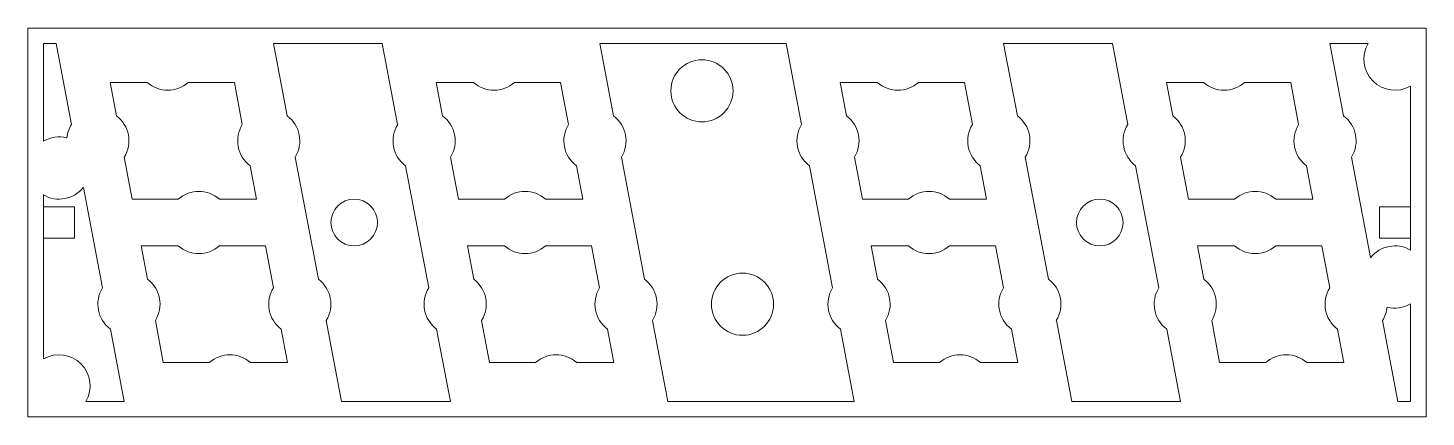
# Model space of a CAD drawing. Header units: millimetres. Extents: x 0 to 90, y 0 to 25.
import ezdxf

# ---------------------------------------------------------------- set-up
doc = ezdxf.new("R2010")
doc.units = ezdxf.units.MM

msp = doc.modelspace()

# ---------------------------------------------------------------- linework, layer by layer
at = {"color": 7, "linetype": 'Continuous', "lineweight": 15}
for p, q in [((0, 25), (0, 0)), ((90, 25), (0, 25)), ((90, 0), (90, 25)), ((1.81, 24), (1, 24)), ((1, 24), (1, 17.732)), ((2.799, 18.803), (1.81, 24)), ((22.81, 24), (15.81, 24)), ((15.81, 24), (16.694, 19.354)), ((23.799, 18.803), (22.81, 24)), ((48.81, 24), (36.81, 24)), ((36.81, 24), (37.694, 19.354)), ((49.799, 18.803), (48.81, 24)), ((69.81, 24), (62.81, 24)), ((62.81, 24), (63.694, 19.354)), ((70.799, 18.803), (69.81, 24)), ((86.268, 24), (83.81, 24)), ((83.81, 24), (84.694, 19.354)), ((7.677, 21.5), (5.286, 21.5)), ((5.286, 21.5), (5.694, 19.354)), ((13.286, 21.5), (10.323, 21.5)), ((13.799, 18.803), (13.286, 21.5)), ((28.677, 21.5), (26.286, 21.5)), ((26.286, 21.5), (26.694, 19.354)), ((34.286, 21.5), (31.323, 21.5)), ((34.799, 18.803), (34.286, 21.5)), ((54.677, 21.5), (52.286, 21.5)), ((52.286, 21.5), (52.694, 19.354)), ((60.286, 21.5), (57.323, 21.5)), ((60.799, 18.803), (60.286, 21.5)), ((75.677, 21.5), (73.286, 21.5)), ((73.286, 21.5), (73.694, 19.354)), ((81.286, 21.5), (78.323, 21.5)), ((81.799, 18.803), (81.286, 21.5)), ((89, 13.5), (89, 21.268)), ((6.201, 16.697), (6.714, 14)), ((17.201, 16.697), (18.694, 8.854)), ((27.201, 16.697), (27.714, 14)), ((38.201, 16.697), (39.694, 8.854)), ((53.201, 16.697), (53.714, 14)), ((64.201, 16.697), (65.694, 8.854)), ((74.201, 16.697), (74.714, 14)), ((85.201, 16.697), (86.431, 10.24)), ((14.714, 14), (14.306, 16.146)), ((25.799, 8.303), (24.306, 16.146)), ((35.714, 14), (35.306, 16.146)), ((51.799, 8.303), (50.306, 16.146)), ((61.714, 14), (61.306, 16.146)), ((72.799, 8.303), (71.306, 16.146)), ((82.714, 14), (82.306, 16.146)), ((4.799, 8.303), (3.569, 14.76)), ((1, 14.268), (1, 13.5)), ((6.714, 14), (9.677, 14)), ((12.323, 14), (14.714, 14)), ((27.714, 14), (30.677, 14)), ((33.323, 14), (35.714, 14)), ((53.714, 14), (56.677, 14)), ((59.323, 14), (61.714, 14)), ((74.714, 14), (77.677, 14)), ((80.323, 14), (82.714, 14)), ((1, 13.5), (1, 11.5)), ((3, 13.5), (1, 13.5)), ((3, 11.5), (3, 13.5)), ((87, 13.5), (87, 11.5)), ((89, 13.5), (87, 13.5)), ((89, 11.5), (89, 13.5)), ((1, 11.5), (3, 11.5)), ((1, 11.5), (1, 3.732)), ((9.677, 11), (7.286, 11)), ((7.286, 11), (7.694, 8.854)), ((15.286, 11), (12.323, 11)), ((15.799, 8.303), (15.286, 11)), ((30.677, 11), (28.286, 11)), ((28.286, 11), (28.694, 8.854)), ((36.286, 11), (33.323, 11)), ((36.799, 8.303), (36.286, 11)), ((56.677, 11), (54.286, 11)), ((54.286, 11), (54.694, 8.854)), ((62.286, 11), (59.323, 11)), ((62.799, 8.303), (62.286, 11)), ((77.677, 11), (75.286, 11)), ((75.286, 11), (75.694, 8.854)), ((83.286, 11), (80.323, 11)), ((83.799, 8.303), (83.286, 11)), ((87, 11.5), (89, 11.5)), ((89, 10.732), (89, 11.5)), ((89, 1), (89, 7.268)), ((6.19, 1), (5.306, 5.646)), ((8.201, 6.197), (8.714, 3.5)), ((16.714, 3.5), (16.306, 5.646)), ((19.201, 6.197), (20.19, 1)), ((27.19, 1), (26.306, 5.646)), ((29.201, 6.197), (29.714, 3.5)), ((37.714, 3.5), (37.306, 5.646)), ((40.201, 6.197), (41.19, 1)), ((53.19, 1), (52.306, 5.646)), ((55.201, 6.197), (55.714, 3.5)), ((63.714, 3.5), (63.306, 5.646)), ((66.201, 6.197), (67.19, 1)), ((74.19, 1), (73.306, 5.646)), ((76.201, 6.197), (76.714, 3.5)), ((84.714, 3.5), (84.306, 5.646)), ((87.201, 6.197), (88.19, 1)), ((8.714, 3.5), (11.677, 3.5)), ((14.323, 3.5), (16.714, 3.5)), ((29.714, 3.5), (32.677, 3.5)), ((35.323, 3.5), (37.714, 3.5)), ((55.714, 3.5), (58.677, 3.5)), ((61.323, 3.5), (63.714, 3.5)), ((76.714, 3.5), (79.677, 3.5)), ((82.323, 3.5), (84.714, 3.5)), ((3.732, 1), (6.19, 1)), ((20.19, 1), (27.19, 1)), ((41.19, 1), (53.19, 1)), ((67.19, 1), (74.19, 1)), ((88.19, 1), (89, 1)), ((0, 0), (90, 0))]:
    msp.add_line(p, q, dxfattribs=at)
for centre, radius in [((43.388, 20.963), 2), ((21, 12.5), 1.5), ((69, 12.5), 1.5), ((46, 7.25), 2)]:
    msp.add_circle(centre, radius, dxfattribs=at)
for centre, start, end in [((88, 23), 150, 300), ((9, 23), 228.59038, 311.40962), ((30, 23), 228.59038, 311.40962), ((56, 23), 228.59038, 311.40962), ((77, 23), 228.59038, 311.40962), ((4.5, 17.75), 328.23993, 53.32867), ((15.5, 17.75), 328.23993, 53.32867), ((25.5, 17.75), 328.23993, 53.32867), ((36.5, 17.75), 328.23993, 53.32867), ((51.5, 17.75), 328.23993, 53.32867), ((62.5, 17.75), 328.23993, 53.32867), ((72.5, 17.75), 328.23993, 53.32867), ((83.5, 17.75), 328.23993, 53.32867), ((4.5, 17.75), 148.23993, 174.71341), ((15.5, 17.75), 148.23993, 233.32867), ((25.5, 17.75), 148.23993, 233.32867), ((36.5, 17.75), 148.23993, 233.32867), ((51.5, 17.75), 148.23993, 233.32867), ((62.5, 17.75), 148.23993, 233.32867), ((72.5, 17.75), 148.23993, 233.32867), ((83.5, 17.75), 148.23993, 233.32867), ((2, 16), 75.27063, 120), ((2, 16), 240, 321.69579), ((11, 12.5), 48.59038, 131.40962), ((32, 12.5), 48.59038, 131.40962), ((58, 12.5), 48.59038, 131.40962), ((79, 12.5), 48.59038, 131.40962), ((11, 12.5), 228.59038, 311.40962), ((32, 12.5), 228.59038, 311.40962), ((58, 12.5), 228.59038, 311.40962), ((79, 12.5), 228.59038, 311.40962), ((88, 9), 60, 141.69579), ((6.5, 7.25), 148.23993, 233.32867), ((6.5, 7.25), 328.23993, 53.32867), ((17.5, 7.25), 148.23993, 233.32867), ((17.5, 7.25), 328.23993, 53.32867), ((27.5, 7.25), 148.23993, 233.32867), ((27.5, 7.25), 328.23993, 53.32867), ((38.5, 7.25), 148.23993, 233.32867), ((38.5, 7.25), 328.23993, 53.32867), ((53.5, 7.25), 148.23993, 233.32867), ((53.5, 7.25), 328.23993, 53.32867), ((64.5, 7.25), 148.23993, 233.32867), ((64.5, 7.25), 328.23993, 53.32867), ((74.5, 7.25), 148.23993, 233.32867), ((74.5, 7.25), 328.23993, 53.32867), ((85.5, 7.25), 148.23993, 233.32867), ((88, 9), 255.27063, 300), ((85.5, 7.25), 328.23993, 354.71341), ((2, 2), 330, 120), ((13, 2), 48.59038, 131.40962), ((34, 2), 48.59038, 131.40962), ((60, 2), 48.59038, 131.40962), ((81, 2), 48.59038, 131.40962)]:
    msp.add_arc(centre, 2, start, end, dxfattribs=at)

doc.saveas('drawing.dxf')
